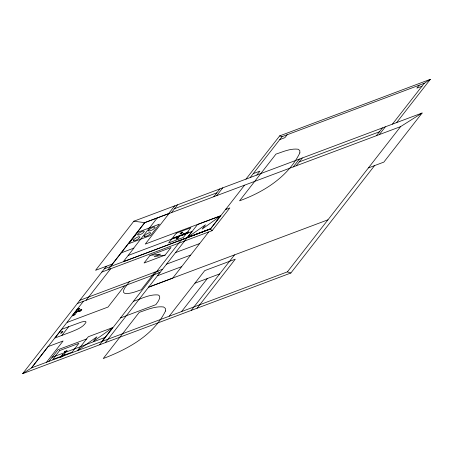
<?xml version="1.0" encoding="UTF-8"?>
<svg xmlns="http://www.w3.org/2000/svg" width="453" height="453" viewBox="0 0 453 453"><rect width="100%" height="100%" fill="white"/><g stroke="black" fill="none" stroke-linecap="round" stroke-linejoin="round"><path stroke-width="0.68" d="M368.414 167.904L383.844 162.112L422.117 113.012L133.839 221.206L95.572 270.305L112.548 263.935M374.586 165.588L290.866 273.006L22.65 373.674L106.376 266.251M110.458 266.534L144.728 222.644L169.145 213.414L145.243 244.076L220.753 215.736L210.656 228.72L181.285 239.954L99.569 344.807M83.477 301.234L31.529 367.887L22.65 373.674M108.012 269.756L144.818 222.553M76.953 311.913L74.502 315.056L72.152 315.939L77.491 309.088L79.847 308.204L77.412 311.324M86.172 300.226L110.708 268.742M77.689 311.636L78.142 311.052M61.897 335.396L68.652 326.721L81.653 321.975L84.751 321.381L85.759 321.562L86.03 322.253C83.137 327.36 76.953 329.427 71.834 331.664L54.955 338L61.716 329.325L68.652 326.726M133.652 248.199L157.287 217.876M46.5 362.264L63.097 340.973L48.035 346.624L31.444 367.921L287.395 271.857L400.594 126.614L422.117 113.012M48.969 361.324L58.041 349.688L86.568 338.98M168.561 213.697L174.643 205.894M171.455 212.616L177.536 204.807M124.394 286.053L108.029 307.049L67.27 322.349M129.354 281.715L124.586 288.199L123.51 290.673L123.578 292.4L124.807 293.374C130.492 294.076 135.945 291.489 141.24 289.761L155.017 272.083M149.988 255.418L144.077 263.006L165.107 255.113L171.019 247.525L149.988 255.418L160.56 254.133L154.145 256.54L165.107 255.113M213.799 196.721L219.886 188.912M101.936 341.443L112.746 327.576L88.307 336.749L77.503 350.616L96.931 336.817L93.256 341.528L112.706 327.593M102.055 341.398L105.187 337.377L52.101 357.304M216.693 195.634L222.78 187.825M105.356 342.632L192.015 231.489L128.188 255.447M187.383 237.536L197.525 224.524L220.679 215.838L202.151 229.093L205.532 224.756L187.383 237.536L210.537 228.85L123.295 261.715L133.907 248.102L121.07 252.921M245.962 179.128L279.665 135.883L430.35 79.326L396.647 122.57M250.203 177.531L282.049 136.676L424.246 83.307L430.35 79.326M104.371 268.822L210.396 229.031L244.58 185.169M208.697 231.964L172.655 278.21L148.499 287.276M101.834 272.072L212.1 230.69L229.841 207.933L225.594 209.524L226.324 208.59M287.157 134.756L284.897 137.661L279.784 139.581M256.84 175.045L259.892 171.132L253.255 173.624M169.207 316.211L204.739 270.605L235.283 259.178L197.061 308.216M293.312 166.88L299.399 159.071M181.596 311.562L207.332 278.538M296.205 165.792L302.293 157.984M191.274 310.384L234.546 254.869M376.369 135.702L382.457 127.899M379.263 134.62L385.344 126.812M419.138 85.221L416.873 88.125L421.981 86.212M392.4 124.167L424.246 83.307M174.496 208.708L216.845 192.814M299.252 161.885L379.41 131.8M400.594 126.614L144.728 222.644L133.839 221.206M175.532 252.593L199.688 243.527M166.523 264.156L190.679 255.084M79.836 300.299L162.542 269.258M77.299 303.555L160.005 272.513L156.755 271.432M157.508 275.713L181.664 266.647M76.953 309.778L79.303 308.895M75.056 312.208L81.846 309.297C81.529 312.032 76.149 311.137 74.603 312.796M72.707 315.226L75.079 314.32M148.624 287.117L327.949 219.824M133.476 301.296C141.489 298.714 149.569 294.156 158.216 294.954L159.626 296.075L159.711 298.068L158.465 300.922L155.889 304.648L120.521 317.921M194.926 283.199L219.716 273.889M279.665 135.883L282.049 136.676M287.395 271.857L290.866 273.006M210.396 229.031L212.1 230.69M73.941 314.552L74.366 314.354L73.941 314.552M81.427 309.586L79.858 311.239L81.427 309.586M78.148 309.331L77.661 309.744L78.148 309.331M133.369 240.05L133.448 240.769C135.928 240.583 138.669 239.127 139.954 236.981L139.031 236.676L137.638 237.1L135.356 238.318L133.369 240.05M137.797 234.371L137.876 235.09C140.362 234.903 143.103 233.448 144.388 231.296L143.459 230.99L142.066 231.421L139.79 232.632L137.797 234.371M144.167 235.996L144.247 236.715C146.732 236.528 149.473 235.073 150.758 232.927L149.835 232.621L148.442 233.046L146.16 234.263L144.167 235.996M148.601 230.311L148.68 231.03C151.166 230.849 153.907 229.394 155.192 227.242L154.263 226.936L152.871 227.366L150.589 228.578L148.601 230.311M165.515 310.985C153.437 335.367 127.661 349.172 103.222 358.55L139.241 312.344C147.083 309.773 155.164 305.945 163.59 306.981L165.407 308.425L165.515 310.985M299.88 152.871C287.983 176.817 264.02 191.953 239.552 200.815L275.962 154.105C283.102 151.766 290.458 148.284 298.131 149.224L299.784 150.538L299.88 152.871M137.803 232.253L128.969 243.595L150.577 235.481L159.411 224.144L137.803 232.253M61.761 331.89L60.685 333.272L61.851 332.83L62.927 331.454L61.761 331.89M59.603 350.594L52.701 359.455L71.993 352.213L78.896 343.351L59.603 350.594M64.49 351.856L64.366 352.377L65.385 352.151L66.987 351.109L67.112 350.588L64.49 351.856M62.695 354.337L60.328 357.372L62.644 356.5L65.011 353.465L62.695 354.337M65.028 351.698C65.736 352.627 67.531 349.722 65.028 351.698M171.851 238.878L168.669 242.955L183.301 237.463L186.477 233.386L171.851 238.878M176.24 233.21L172.231 238.352L186.868 232.859L190.877 227.717L176.24 233.21M176.16 238.606L176.03 239.127L177.049 238.907L178.652 237.865L178.782 237.338L176.16 238.606M180.237 233.374L180.113 233.895L181.132 233.669L182.735 232.627L182.859 232.1L180.237 233.374M176.693 238.448C177.4 239.377 179.195 236.472 176.693 238.448M180.775 233.21C181.483 234.144 183.278 231.234 180.775 233.21M183.448 233.878L182.434 235.181L187.836 233.153L188.85 231.851L183.448 233.878"/></g></svg>
